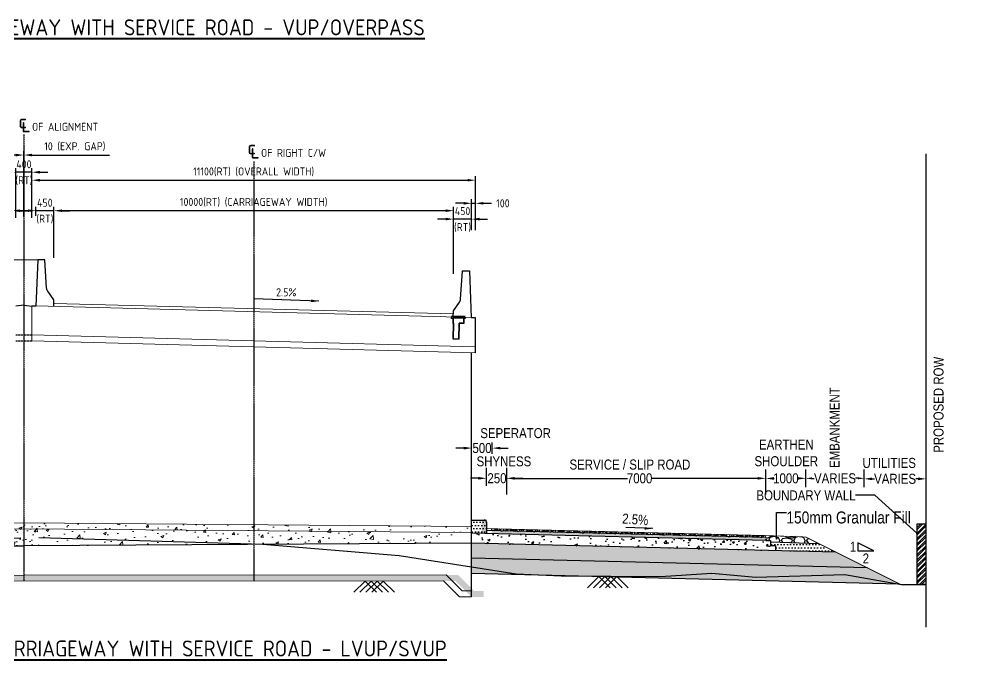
# Model space of a CAD drawing. Header units: millimetres. Extents: x 207528 to 778454, y -364692 to 101323.
# Drawn here: x 529967 to 554123, y -86495 to -70471 of the extents above; entities that cross this region are included whole.
import ezdxf

# ---------------------------------------------------------------- set-up
doc = ezdxf.new("R2010")
doc.units = ezdxf.units.MM
doc.linetypes.add('CENTER', pattern=[2, 1.25, -0.25, 0.25, -0.25])
doc.linetypes.add('HIDDEN', pattern=[0.375, 0.25, -0.125])
for name, color, linetype in [('CEN', 181, 'CENTER'), ('Dim', 253, 'Continuous'), ('Dimension', 253, 'Continuous'), ('hatch', 253, 'Continuous'), ('Proposed ROW', 241, 'MNEW'), ('Structure Main', 3, 'Continuous')]:
    doc.layers.add(name, color=color, linetype=linetype)
for name, color, linetype, lineweight in [('EX', 7, 'Continuous', 20), ('Structure', 7, 'Continuous', 30), ('Text large', 7, 'Continuous', 40), ('Text small', 1, 'Continuous', 20)]:
    doc.layers.add(name, color=color, linetype=linetype, lineweight=lineweight)
doc.styles.add('DIM', font='ARIALN.TTF', dxfattribs={"height": 250})
doc.styles.add('isocp 100', font='isocp.shx', dxfattribs={"height": 200})
doc.styles.add('isocp 200', font='isocp.shx', dxfattribs={"height": 400})
doc.styles.get("Standard").update_dxf_attribs({"font": 'arial.ttf'})
doc.linetypes.add('MNEW', pattern='A,26.152623,-1.048632,["PROW",Standard,S=1.75,R=0,X=0,Y=-0.975095],-7.693777,26.152623', length=61.047655)
doc.dimstyles.new('DIM', dxfattribs={"dimtxt": 250, "dimasz": 200, "dimexe": 0.18, "dimexo": 0.0625, "dimgap": 0.09, "dimtad": 0, "dimtih": 1, "dimtoh": 1, "dimdec": 0, "dimzin": 0, "dimdsep": 46, "dimtxsty": 'DIM', "dimcen": 0.09, "dimclrd": 256, "dimclrt": 7, "dimadec": 0, "dimazin": 0, "dimtfac": 1, "dimtdec": 0, "dimtofl": 0, "dimtmove": 0, "dimatfit": 3, "dimfxl": 1, "dimtolj": 1, "dimtzin": 0, "dimarcsym": 0})
doc.dimstyles.new('new', dxfattribs={"dimtxt": 150, "dimasz": 150, "dimexe": 100, "dimexo": 0.1, "dimgap": 0.09, "dimtad": 0, "dimtih": 1, "dimtoh": 1, "dimdec": 0, "dimzin": 0, "dimdsep": 46, "dimtxsty": 'DIM', "dimcen": 0.09, "dimclrd": 256, "dimclrt": 252, "dimadec": 0, "dimazin": 0, "dimtfac": 1, "dimtdec": 0, "dimtofl": 0, "dimtmove": 0, "dimatfit": 3, "dimfxl": 1, "dimtolj": 1, "dimtzin": 0, "dimlwd": -1, "dimarcsym": 0})
doc.dimstyles.new('NH30A_100', dxfattribs={"dimscale": 100, "dimtxt": 2, "dimasz": 2, "dimexe": 1, "dimexo": 1, "dimgap": 1, "dimtad": 1, "dimdec": 0, "dimdsep": 46, "dimtxsty": 'isocp 100', "dimcen": 0.5, "dimclrd": 47, "dimclre": 47, "dimclrt": 1, "dimadec": 0, "dimazin": 0, "dimtfac": 1, "dimtdec": 0, "dimtmove": 0, "dimatfit": 3, "dimfxl": 1, "dimtolj": 1, "dimtzin": 0, "dimarcsym": 0})
pattern_1 = [(50, (579209.4, -224242.66), (717.2602, -62.7521), [75, -825]), (355, (579209.4, -224242.66), (-138.7513, 752.192), [60, -660]), (100.4514, (579269.16, -224247.9), (578.5094, 689.4395), [63.7402, -701.142]), (46.1842, (579209.4, -224042.7), (1067.241, -165.519), [112.5, -1237.5]), (96.6356, (579298.3, -224056.5), (934.663, 974.118), [95.61, -1051.713]), (351.1842, (579209.4, -224042.7), (934.662, 974.1186), [90, -990]), (21, (579309.4, -224092.66), (596.907, -402.619), [75, -825]), (326, (579309.4, -224092.66), (243.3153, 725.15), [60, -660]), (71.4514, (579359.1, -224126.2), (840.2226, 322.5305), [63.7402, -701.142]), (37.5, (579209.4, -224242.66), (12.15986, 332.89385), [0, -652, 0, -670, 0, -662.5]), (7.5, (579209.4, -224242.66), (263.0695, 394.4117), [0, -382, 0, -637, 0, -252.5]), (327.5, (578986.4, -224242.66), (533.82244, -22.55487), [0, -250, 0, -780, 0, -1035]), (317.5, (578886.4, -224242.66), (583.1862, 100.105), [0, -325, 0, -518, 0, -735])]
pattern_2 = [(50, (571859.4, -224214.9), (717.2602, -62.7521), [75, -825]), (355, (571859.4, -224214.9), (-138.7513, 752.192), [60, -660]), (100.4514, (571919.2, -224220.14), (578.5094, 689.4395), [63.7402, -701.142]), (46.1842, (571859.4, -224014.9), (1067.241, -165.519), [112.5, -1237.5]), (96.6356, (571948.4, -224028.7), (934.663, 974.118), [95.61, -1051.713]), (351.1842, (571859.4, -224014.9), (934.662, 974.119), [90, -990]), (21, (571959.4, -224064.9), (596.907, -402.619), [75, -825]), (326, (571959.4, -224064.9), (243.3153, 725.15), [60, -660]), (71.4514, (572009.16, -224098.5), (840.2226, 322.5305), [63.7402, -701.142]), (37.5, (571859.42, -224214.91), (12.15986, 332.89385), [0, -652, 0, -670, 0, -662.5]), (7.5, (571859.4, -224214.9), (263.0695, 394.4117), [0, -382, 0, -637, 0, -252.5]), (327.5, (571636.42, -224214.91), (533.82244, -22.55487), [0, -250, 0, -780, 0, -1035]), (317.5, (571536.4, -224214.9), (583.1862, 100.105), [0, -325, 0, -518, 0, -735])]

# ---------------------------------------------------------------- blocks, each defined once
blk = doc.blocks.new('*D632')
at = {"layer": 'Defpoints', "color": 0, "transparency": 16777216}
for p in [(541290, -81200), (541290, -81548), (541801, -81548)]:
    blk.add_point(p, dxfattribs=at)
at = {"layer": 'Dim', "lineweight": -2, "transparency": 16777216}
for p, q in [((541090, -81200), (540890, -81200)), ((542001, -81200), (542201, -81200))]:
    blk.add_line(p, q, dxfattribs=at)
at = {"layer": 'Dim', "color": 0, "lineweight": -2, "transparency": 16777216}
for p, q in [((541290, -81201), (541290, -81200)), ((541801, -81201), (541801, -81200))]:
    blk.add_line(p, q, dxfattribs=at)
at = {"layer": 'Dim', "transparency": 16777216}
for points in [[(541090, -81167), (541090, -81234), (541290, -81200)], [(542001, -81167), (542001, -81234), (541801, -81200)]]:
    blk.add_solid(points, dxfattribs=at)
at = {"layer": 'Dim', "color": 7, "transparency": 16777216, "insert": (541545, -81200), "char_height": 250, "attachment_point": 5, "style": 'DIM'}
blk.add_mtext('\\A1;500', dxfattribs=at)
blk = doc.blocks.new('*D633')
at = {"layer": 'Defpoints', "color": 0, "transparency": 16777216}
for p in [(548645, -81957), (542162, -82359), (548645, -82359)]:
    blk.add_point(p, dxfattribs=at)
at = {"layer": 'Dim', "color": 0, "lineweight": -2, "transparency": 16777216}
for p, q in [((542162, -82359), (542162, -81957)), ((548645, -82359), (548645, -81957))]:
    blk.add_line(p, q, dxfattribs=at)
at = {"layer": 'Dim', "lineweight": -2, "transparency": 16777216}
for p, q in [((542362, -81957), (545183, -81957)), ((548445, -81957), (545793, -81957))]:
    blk.add_line(p, q, dxfattribs=at)
at = {"layer": 'Dim', "transparency": 16777216}
for points in [[(542362, -81924), (542362, -81990), (542162, -81957)], [(548445, -81924), (548445, -81990), (548645, -81957)]]:
    blk.add_solid(points, dxfattribs=at)
at = {"layer": 'Dim', "color": 7, "transparency": 16777216, "insert": (545488, -81957), "char_height": 250, "attachment_point": 5, "style": 'DIM'}
blk.add_mtext('\\A1;7000', dxfattribs=at)
blk = doc.blocks.new('*D634')
at = {"layer": 'Defpoints', "color": 0, "transparency": 16777216}
for p in [(551105, -81956), (552656, -81912), (552656, -81970)]:
    blk.add_point(p, dxfattribs=at)
at = {"layer": 'Dimension', "color": 0, "lineweight": -2, "transparency": 16777216}
for p, q in [((551105, -81969), (551105, -81970)), ((552656, -81969), (552656, -81970))]:
    blk.add_line(p, q, dxfattribs=at)
at = {"layer": 'Dimension', "lineweight": -2, "transparency": 16777216}
for p, q in [((551305, -81970), (551363, -81970)), ((552456, -81970), (552398, -81970))]:
    blk.add_line(p, q, dxfattribs=at)
at = {"layer": 'Dimension', "transparency": 16777216}
for points in [[(551305, -81936), (551305, -82003), (551105, -81970)], [(552456, -81936), (552456, -82003), (552656, -81970)]]:
    blk.add_solid(points, dxfattribs=at)
at = {"layer": 'Dimension', "color": 7, "transparency": 16777216, "insert": (551881, -81970), "char_height": 250, "attachment_point": 5, "style": 'DIM'}
blk.add_mtext('\\A1;VARIES', dxfattribs=at)
blk = doc.blocks.new('*D635')
at = {"layer": 'Defpoints', "color": 0, "transparency": 16777216}
for p in [(541654, -81955), (541654, -82273), (542164, -82273)]:
    blk.add_point(p, dxfattribs=at)
at = {"layer": 'Dim', "lineweight": -2, "transparency": 16777216}
for p, q in [((541454, -81955), (541254, -81955)), ((542364, -81955), (542564, -81955))]:
    blk.add_line(p, q, dxfattribs=at)
at = {"layer": 'Dim', "color": 0, "lineweight": -2, "transparency": 16777216}
for p, q in [((541654, -81957), (541654, -81955)), ((542164, -81957), (542164, -81955))]:
    blk.add_line(p, q, dxfattribs=at)
at = {"layer": 'Dim', "transparency": 16777216}
for points in [[(541454, -81922), (541454, -81989), (541654, -81955)], [(542364, -81922), (542364, -81989), (542164, -81955)]]:
    blk.add_solid(points, dxfattribs=at)
at = {"layer": 'Dim', "color": 7, "transparency": 16777216, "insert": (541919, -81955), "char_height": 250, "attachment_point": 5, "style": 'DIM'}
blk.add_mtext('\\A1;250', dxfattribs=at)
blk = doc.blocks.new('*D636')
at = {"layer": 'Defpoints', "color": 0, "transparency": 16777216}
for p in [(548648, -81960), (549648, -81956), (549648, -81956)]:
    blk.add_point(p, dxfattribs=at)
at = {"layer": 'Dim', "color": 0, "lineweight": -2, "transparency": 16777216}
for p, q in [((548648, -81960), (548648, -81960)), ((549648, -81956), (549648, -81956))]:
    blk.add_line(p, q, dxfattribs=at)
at = {"layer": 'Dim', "lineweight": -2, "transparency": 16777216}
for p, q in [((548848, -81959), (548852, -81959)), ((549448, -81957), (549444, -81957))]:
    blk.add_line(p, q, dxfattribs=at)
at = {"layer": 'Dim', "transparency": 16777216}
for points in [[(548848, -81926), (548848, -81993), (548648, -81960)], [(549448, -81924), (549448, -81990), (549648, -81956)]]:
    blk.add_solid(points, dxfattribs=at)
at = {"layer": 'Dim', "color": 7, "transparency": 16777216, "insert": (549148, -81958), "char_height": 250, "attachment_point": 5, "style": 'DIM'}
blk.add_mtext('\\A1;1000', dxfattribs=at)
blk = doc.blocks.new('*D637')
at = {"layer": 'Defpoints', "color": 0, "transparency": 16777216}
for p in [(549648, -81957), (551105, -81956), (551105, -81956)]:
    blk.add_point(p, dxfattribs=at)
at = {"layer": 'Dimension', "color": 0, "lineweight": -2, "transparency": 16777216}
for p, q in [((549648, -81957), (549648, -81956)), ((551105, -81956), (551105, -81956))]:
    blk.add_line(p, q, dxfattribs=at)
at = {"layer": 'Dimension', "lineweight": -2, "transparency": 16777216}
for p, q in [((549798, -81957), (549859, -81957)), ((550955, -81956), (550894, -81956))]:
    blk.add_line(p, q, dxfattribs=at)
at = {"layer": 'Dimension', "transparency": 16777216}
for points in [[(549798, -81932), (549798, -81982), (549648, -81957)], [(550955, -81931), (550955, -81981), (551105, -81956)]]:
    blk.add_solid(points, dxfattribs=at)
at = {"layer": 'Dimension', "color": 7, "transparency": 16777216, "insert": (550377, -81957), "char_height": 250, "attachment_point": 5, "style": 'DIM'}
blk.add_mtext('\\A1;VARIES', dxfattribs=at)
blk = doc.blocks.new('HFHGHFGH')
at = {"color": 1}
for p, q in [((151681, 917410), (152030, 917410)), ((151681, 917396), (151681, 917359)), ((151681, 917396), (151715, 917396)), ((151681, 917359), (151715, 917359)), ((151715, 917410), (151715, 917396)), ((151715, 917359), (151715, 917234)), ((151715, 917234), (151829, 917234)), ((151723, 917410), (151723, 917242)), ((151723, 917367), (151987, 917367)), ((151723, 917242), (151810, 917242)), ((151754, 917410), (151754, 917376)), ((151754, 917376), (151770, 917376)), ((151770, 917410), (151770, 917376)), ((151801, 917410), (151801, 917376)), ((151801, 917376), (151817, 917376)), ((151810, 917242), (151837, 917242)), ((151817, 917410), (151817, 917376)), ((151829, 916840), (151829, 917234)), ((151837, 916840), (151837, 917242)), ((151847, 917410), (151847, 917376)), ((151847, 917376), (151863, 917376)), ((151863, 917410), (151863, 917376)), ((151894, 917410), (151894, 917376)), ((151894, 917376), (151910, 917376)), ((151910, 917410), (151910, 917376)), ((151941, 917410), (151941, 917376)), ((151941, 917376), (151957, 917376)), ((151957, 917410), (151957, 917376)), ((151970, 916840), (151970, 917242)), ((151970, 917242), (151987, 917242)), ((151978, 917234), (151995, 917234)), ((151978, 916840), (151978, 917234)), ((151987, 917410), (151987, 917242)), ((151995, 917359), (151995, 917234)), ((151995, 917359), (152030, 917359)), ((152030, 917410), (152030, 917359)), ((151829, 916840), (151978, 916840))]:
    blk.add_line(p, q, dxfattribs=at)
blk = doc.blocks.new('*D758')
at = {"layer": 'Defpoints', "color": 0, "transparency": 16777216}
for p in [(529782, -75260), (529782, -75487), (529333, -76518)]:
    blk.add_point(p, dxfattribs=at)
at = {"layer": 'Text small', "color": 47, "lineweight": -2, "transparency": 16777216}
for p, q in [((529133, -75260), (528933, -75260)), ((529333, -76418), (529333, -75160)), ((529333, -75260), (529782, -75260)), ((529782, -75387), (529782, -75160)), ((529982, -75260), (530182, -75260))]:
    blk.add_line(p, q, dxfattribs=at)
at = {"layer": 'Text small', "color": 47, "transparency": 16777216}
for points in [[(529133, -75227), (529133, -75293), (529333, -75260)], [(529982, -75227), (529982, -75293), (529782, -75260)]]:
    blk.add_solid(points, dxfattribs=at)
at = {"layer": 'Text small', "color": 1, "transparency": 16777216, "char_height": 200, "attachment_point": 5, "style": 'isocp 100'}
for s, insert in [('\\A1;450', (529557, -75060)), ('\\A1;(RT)', (529557, -75470))]:
    blk.add_mtext(s, dxfattribs=dict(at, insert=insert))
blk = doc.blocks.new('*D751')
at = {"layer": 'Defpoints', "color": 0, "transparency": 16777216}
for p in [(529882, -74297), (529882, -75538), (530282, -75538)]:
    blk.add_point(p, dxfattribs=at)
at = {"layer": 'Text small', "color": 47, "lineweight": -2, "transparency": 16777216}
for p, q in [((529682, -74297), (529482, -74297)), ((529882, -75438), (529882, -74197)), ((530282, -74297), (529882, -74297)), ((530282, -75438), (530282, -74197)), ((530482, -74297), (530682, -74297))]:
    blk.add_line(p, q, dxfattribs=at)
at = {"layer": 'Text small', "color": 47, "transparency": 16777216}
for points in [[(529682, -74264), (529682, -74330), (529882, -74297)], [(530482, -74264), (530482, -74330), (530282, -74297)]]:
    blk.add_solid(points, dxfattribs=at)
at = {"layer": 'Text small', "color": 1, "transparency": 16777216, "char_height": 200, "attachment_point": 5, "style": 'isocp 100'}
for s, insert in [('\\A1;400', (530082, -74097)), ('\\A1;(RT)', (530082, -74507))]:
    blk.add_mtext(s, dxfattribs=dict(at, insert=insert))
blk = doc.blocks.new('*D752')
at = {"layer": 'Defpoints', "color": 0, "transparency": 16777216}
for p in [(530087, -73867), (530077, -75503), (530087, -75503)]:
    blk.add_point(p, dxfattribs=at)
at = {"layer": 'Text small', "color": 47, "lineweight": -2, "transparency": 16777216}
for p, q in [((529877, -73867), (529677, -73867)), ((530077, -75403), (530077, -73767)), ((530077, -73867), (530087, -73867)), ((530087, -75403), (530087, -73767)), ((530287, -73867), (532227, -73867))]:
    blk.add_line(p, q, dxfattribs=at)
at = {"layer": 'Text small', "color": 47, "transparency": 16777216}
for points in [[(529877, -73834), (529877, -73901), (530077, -73867)], [(530287, -73834), (530287, -73901), (530087, -73867)]]:
    blk.add_solid(points, dxfattribs=at)
at = {"layer": 'Text small', "color": 1, "transparency": 16777216, "insert": (531357, -73657), "char_height": 200, "width": 159266.94, "attachment_point": 5, "style": 'isocp 100'}
blk.add_mtext('\\A1;10 (EXP. GAP)', dxfattribs=at)
blk = doc.blocks.new('*D753')
at = {"layer": 'Defpoints', "color": 0, "transparency": 16777216}
for p in [(541382, -74497), (530282, -75503), (541382, -75847)]:
    blk.add_point(p, dxfattribs=at)
at = {"layer": 'Text small', "color": 47, "lineweight": -2, "transparency": 16777216}
for p, q in [((530282, -75403), (530282, -74397)), ((541382, -75747), (541382, -74397)), ((530482, -74497), (541182, -74497))]:
    blk.add_line(p, q, dxfattribs=at)
at = {"layer": 'Text small', "color": 47, "transparency": 16777216}
for points in [[(530482, -74464), (530482, -74530), (530282, -74497)], [(541182, -74464), (541182, -74530), (541382, -74497)]]:
    blk.add_solid(points, dxfattribs=at)
at = {"layer": 'Text small', "color": 1, "transparency": 16777216, "insert": (535832, -74287), "char_height": 200, "attachment_point": 5, "style": 'isocp 100'}
blk.add_mtext('\\A1;11100(RT) (OVERALL WIDTH)', dxfattribs=at)
blk = doc.blocks.new('*D754')
at = {"layer": 'Defpoints', "color": 0, "transparency": 16777216}
for p in [(530832, -75260), (530832, -76543), (540833, -76937)]:
    blk.add_point(p, dxfattribs=at)
at = {"layer": 'Text small', "color": 47, "lineweight": -2, "transparency": 16777216}
for p, q in [((530832, -76443), (530832, -75160)), ((540633, -75260), (531032, -75260)), ((540833, -76837), (540833, -75160))]:
    blk.add_line(p, q, dxfattribs=at)
at = {"layer": 'Text small', "color": 47, "transparency": 16777216}
for points in [[(531032, -75227), (531032, -75293), (530832, -75260)], [(540633, -75227), (540633, -75293), (540833, -75260)]]:
    blk.add_solid(points, dxfattribs=at)
at = {"layer": 'Text small', "color": 1, "transparency": 16777216, "insert": (535832, -75050), "char_height": 200, "attachment_point": 5, "style": 'isocp 100'}
blk.add_mtext('\\A1;10000(RT) (CARRIAGEWAY WIDTH)', dxfattribs=at)
blk = doc.blocks.new('*D747')
at = {"layer": 'Defpoints', "color": 0, "transparency": 16777216}
for p in [(530382, -75260), (530382, -75487), (530832, -76518)]:
    blk.add_point(p, dxfattribs=at)
at = {"layer": 'Text small', "color": 47, "lineweight": -2, "transparency": 16777216}
for p, q in [((530182, -75260), (529982, -75260)), ((530382, -75387), (530382, -75160)), ((530832, -75260), (530382, -75260)), ((530832, -76418), (530832, -75160)), ((531032, -75260), (531232, -75260))]:
    blk.add_line(p, q, dxfattribs=at)
at = {"layer": 'Text small', "color": 47, "transparency": 16777216}
for points in [[(530182, -75227), (530182, -75293), (530382, -75260)], [(531032, -75227), (531032, -75293), (530832, -75260)]]:
    blk.add_solid(points, dxfattribs=at)
at = {"layer": 'Text small', "color": 1, "transparency": 16777216, "char_height": 200, "attachment_point": 5, "style": 'isocp 100'}
for s, insert in [('\\A1;450', (530607, -75060)), ('\\A1;(RT)', (530607, -75470))]:
    blk.add_mtext(s, dxfattribs=dict(at, insert=insert))
blk = doc.blocks.new('*D748')
at = {"layer": 'Defpoints', "color": 0, "transparency": 16777216}
for p in [(540833, -75470), (541283, -75847), (540833, -75998)]:
    blk.add_point(p, dxfattribs=at)
at = {"layer": 'Text small', "color": 47, "lineweight": -2, "transparency": 16777216}
for p, q in [((540633, -75470), (540433, -75470)), ((540833, -75898), (540833, -75370)), ((541283, -75470), (540833, -75470)), ((541283, -75747), (541283, -75370)), ((541483, -75470), (541683, -75470))]:
    blk.add_line(p, q, dxfattribs=at)
at = {"layer": 'Text small', "color": 47, "transparency": 16777216}
for points in [[(540633, -75437), (540633, -75503), (540833, -75470)], [(541483, -75437), (541483, -75503), (541283, -75470)]]:
    blk.add_solid(points, dxfattribs=at)
at = {"layer": 'Text small', "color": 1, "transparency": 16777216, "char_height": 200, "attachment_point": 5, "style": 'isocp 100'}
for s, insert in [('\\A1;450', (541058, -75270)), ('\\A1;(RT)', (541058, -75680))]:
    blk.add_mtext(s, dxfattribs=dict(at, insert=insert))
blk = doc.blocks.new('*D749')
at = {"layer": 'Defpoints', "color": 0, "transparency": 16777216}
for p in [(541382, -75075), (541283, -75815), (541382, -75815)]:
    blk.add_point(p, dxfattribs=at)
at = {"layer": 'Text small', "color": 47, "lineweight": -2, "transparency": 16777216}
for p, q in [((541083, -75075), (540883, -75075)), ((541283, -75715), (541283, -74975)), ((541283, -75075), (541382, -75075)), ((541382, -75715), (541382, -74975)), ((541582, -75075), (541782, -75075))]:
    blk.add_line(p, q, dxfattribs=at)
at = {"layer": 'Text small', "color": 47, "transparency": 16777216}
for points in [[(541083, -75042), (541083, -75108), (541283, -75075)], [(541582, -75042), (541582, -75108), (541382, -75075)]]:
    blk.add_solid(points, dxfattribs=at)
at = {"layer": 'Text small', "color": 1, "transparency": 16777216, "insert": (541782, -75075), "char_height": 200, "attachment_point": 5, "style": 'isocp 100'}
blk.add_mtext('\\A1;     100', dxfattribs=at)

msp = doc.modelspace()

# ---------------------------------------------------------------- hatches: boundary and pattern name
h = msp.add_hatch(color=256)
h.dxf.hatch_style = 1
h.paths.add_polyline_path([(541655.9, -83045.9, 0.4142136), (541605.9, -82995.9), (541532.7, -82995.9), (541532.7, -83331.6), (541655.9, -83334.7)])
h = msp.add_hatch()
h.set_pattern_fill('GOST_GLASS', color=41, scale=5)
h.set_pattern_definition([(45, (416672.66, -96913.52), (42.426407, -4e-15), [25, -35]), (45, (416683.266, -96913.52), (42.426407, -4e-15), [10, -50]), (45, (416672.66, -96902.912), (42.426407, -4e-15), [10, -50])])
h.paths.add_polyline_path([(541791.7, -83268.1), (541791.7, -83338.1), (547370.7, -83477.6), (547617.2, -83458), (548015.3, -83423.7)])
h.paths.add_polyline_path([(548644.9, -83439.4), (548644.9, -83509.5), (547370.7, -83477.6), (547617.2, -83458), (548015.3, -83423.7)])
at = {"layer": 'Dim'}
h = msp.add_hatch(dxfattribs=at)
h.set_pattern_fill('AR-CONC', color=256, scale=3)
h.set_pattern_definition([(50, (416672.66, -96913.5), (546.554, -47.8173), [57.15, -628.65]), (355, (416672.66, -96913.5), (-105.7303, 573.1705), [45.72, -502.9218]), (100.45144, (416718.2, -96917.5), (440.8237, 525.3533), [48.57, -534.2707]), (46.1842, (416672.66, -96761.1), (813.237, -126.127), [85.725, -942.975]), (96.63556, (416740.4, -96771.6), (712.2124, 742.2784), [72.855, -801.407]), (351.18415, (416672.7, -96761.1), (712.2124, 742.2784), [68.58, -754.379]), (21, (416748.86, -96799.2), (454.8432, -306.7956), [57.15, -628.65]), (326, (416748.86, -96799.2), (185.406, 552.564), [45.72, -502.92]), (71.45144, (416786.76, -96824.8), (640.2493, 245.7683), [48.57, -534.2698]), (37.5, (416672.66, -96913.52), (9.2658, 253.66512), [0, -496.824, 0, -510.54, 0, -504.825]), (7.5, (416672.66, -96913.52), (200.459, 300.5417), [0, -291.084, 0, -485.394, 0, -192.405]), (327.5, (416502.73, -96913.52), (406.7718, -17.18623), [0, -190.5, 0, -594.36, 0, -788.67]), (317.5, (416426.53, -96913.52), (444.3875, 76.2795), [0, -247.65, 0, -394.716, 0, -560.07])])
h.paths.add_polyline_path([(548791.7, -83513.1), (547370.7, -83477.6), (546472.9, -83549.1), (545289.8, -83605.1), (543751.3, -83612.9), (542448.5, -83552), (541282.4, -83533.8), (541282.4, -83585.2), (548791.7, -83763.2)])
h.paths.add_polyline_path([(547370.7, -83477.6), (541791.7, -83338.1), (541282.4, -83325.4), (541282.4, -83533.8), (542448.5, -83552), (543751.3, -83612.9), (545289.8, -83605.1), (546472.9, -83549.1)])
h = msp.add_hatch(dxfattribs=at)
h.set_pattern_fill('ANSI32', scale=10)
h.set_pattern_definition([(45, (191109.26, -139949.8), (-67.35192, 67.35192), []), (45, (191154.16, -139949.8), (-67.35192, 67.35192), [])])
h.paths.add_polyline_path([(552655.9, -84604.4), (552655.9, -83104.4), (552425.9, -83104.4), (552425.9, -84604.4)])
at = {"layer": 'EX'}
h = msp.add_hatch(dxfattribs=at)
h.set_pattern_fill('AR-CONC', color=3, scale=100, style=0)
h.set_pattern_definition(pattern_1)
h.paths.add_polyline_path([(524632.4, -83122.9), (524632.2, -83272.9), (530382.4, -83220.2), (530382.4, -83070.2)])
h.paths.add_polyline_path([(518882.4, -83176), (518882.4, -83326), (524632.2, -83272.9), (524632.4, -83122.9)])
h = msp.add_hatch(dxfattribs=at)
h.set_pattern_fill('AR-CONC', color=3, scale=100, style=0)
h.set_pattern_definition(pattern_2)
h.paths.add_polyline_path([(535532.6, -83117.7), (535532.6, -83267.7), (529782.4, -83219.2), (529782.4, -83069.2)])
h.paths.add_polyline_path([(541282.4, -83165.8), (541282.4, -83315.8), (535532.6, -83267.7), (535532.6, -83117.7)])
h = msp.add_hatch(dxfattribs=at)
h.set_pattern_fill('AR-CONC', color=3, scale=100, style=0)
h.set_pattern_definition(pattern_1)
h.paths.add_polyline_path([(524632.4, -83272.9), (518882.4, -83326), (518882.4, -83590.8), (524632.4, -83620.1)])
h.paths.add_polyline_path([(530382.4, -83220.2), (524632.4, -83272.9), (524632.4, -83620.1), (530382.4, -83649.4)])
h = msp.add_hatch(dxfattribs=at)
h.set_pattern_fill('AR-CONC', color=3, scale=100, style=0)
h.set_pattern_definition(pattern_2)
h.paths.add_polyline_path([(535532.6, -83267.7), (541282.4, -83315.8), (541282.4, -83579.4), (535532.4, -83614.1)])
h.paths.add_polyline_path([(529782.4, -83219.6), (535532.6, -83267.7), (535532.4, -83614.1), (529782.4, -83648.8)])
h = msp.add_hatch(dxfattribs=at)
h.set_pattern_fill('AR-CONC', color=3, scale=50, style=0)
h.set_pattern_definition([(50, (575409.22, -223553.53), (358.6301, -31.37607), [37.5, -412.5]), (355, (575409.22, -223553.53), (-69.3757, 376.0961), [30, -330]), (100.45144, (575439.1, -223556.15), (289.2544, 344.72), [31.8701, -350.5711]), (46.1842, (575409.2, -223453.53), (533.6207, -82.7596), [56.25, -618.75]), (96.63564, (575453.7, -223460.43), (467.331, 487.0593), [47.8052, -525.8569]), (351.18416, (575409.2, -223453.53), (467.331, 487.0593), [45, -495]), (21, (575459.22, -223478.53), (298.4535, -201.30945), [37.5, -412.5]), (326, (575459.22, -223478.53), (121.6577, 362.575), [30, -330]), (71.45144, (575484.1, -223495.3), (420.1112, 161.2656), [31.8701, -350.5711]), (37.5, (575409.22, -223553.53), (6.07993, 166.44693), [0, -326, 0, -335, 0, -331.25]), (7.5, (575409.22, -223553.53), (131.53477, 197.20586), [0, -191, 0, -318.5, 0, -126.25]), (327.5, (575297.72, -223553.53), (266.91122, -11.27744), [0, -125, 0, -390, 0, -517.5]), (317.5, (575247.72, -223553.53), (291.5931, 50.0525), [0, -162.5, 0, -259, 0, -367.5])])
h.paths.add_polyline_path([(540945.5, -84375), (535832.6, -84378), (535832.6, -84528), (540883.4, -84525), (541282.4, -84924.1), (541582.4, -84924.1), (541582.4, -84774.1), (541344.6, -84774.1)])
h.paths.add_polyline_path([(535832.6, -84378), (530082.4, -84387.6), (530082.4, -84537.6), (535832.6, -84528)])
h.paths.add_polyline_path([(530082.4, -84387.6), (524332.2, -84384.7), (524332.2, -84534.7), (530082.4, -84537.6)])
edge = h.paths.add_edge_path()
edge.add_line((524332.2, -84384.7), (519206.6, -84387.7))
edge.add_arc((520159.4, -84080.9), 1001, 197.84931, 207.15249)
edge.add_line((519268.7, -84537.7), (524332.2, -84534.7))
edge.add_line((524332.2, -84534.7), (524332.2, -84384.7))
edge = h.paths.add_edge_path()
edge.add_line((519206.6, -84387.7), (519206.3, -84388))
edge.add_line((519206.3, -84388), (518820.3, -84774))
edge.add_line((518820.3, -84774), (518582.4, -84774))
edge.add_line((518582.4, -84774), (518582.4, -84924))
edge.add_line((518582.4, -84924), (518882.4, -84924))
edge.add_line((518882.4, -84924), (519268.7, -84537.7))
edge.add_arc((520159.4, -84080.9), 1001, 197.84931, 207.15249, ccw=False)
at = {"layer": 'hatch'}
h = msp.add_hatch(dxfattribs=at)
h.set_pattern_fill('DOTS', color=25, scale=50)
h.set_pattern_definition([(0, (-799662.09, 11322.95), (39.6875, 79.375), [0, -79.375])])
h.paths.add_polyline_path([(541668.4, -83335), (541283, -83325.3), (541283, -82999.3), (541668.4, -82999.3)])
h = msp.add_hatch(dxfattribs=at)
h.set_pattern_fill('NET3', color=256, scale=30, angle=45)
h.set_pattern_definition([(45, (416672.66, -96913.52), (-67.35192, 67.35192), []), (105, (416672.66, -96913.52), (-92.004435, -24.652514), []), (165, (416672.66, -96913.52), (-24.652514, -92.004435), [])])
h.paths.add_polyline_path([(541791.7, -83218.1), (541791.7, -83268.1), (548015.3, -83423.7), (548465.4, -83384.9)])
h.paths.add_polyline_path([(548644.9, -83389.4), (548644.9, -83439.4), (548015.3, -83423.7), (548465.4, -83384.9)])
h = msp.add_hatch(dxfattribs=at)
h.set_pattern_fill('GRAVEL', color=11, scale=25)
h.set_pattern_definition([(228.012788, (417129.86, -96278.52), (-5080, -5715), [85.4304, -8457.621]), (184.96974, (417072.71, -96342.02), (7619.999997, 635.000036), [146.6012, -14513.5122]), (132.510447, (416926.66, -96354.72), (6350.000003, -6984.999998), [103.3704, -10233.6807]), (267.27369, (416679.01, -96513.47), (635.000001, 12700), [133.501, -13216.6094]), (292.833654, (416672.66, -96646.82), (-3175, 7620), [130.9084, -12959.952]), (357.27369, (416723.46, -96767.47), (-12700, 635.000001), [133.501, -13216.6094]), (37.69424, (416856.81, -96773.819), (-8254.9999996, -6350.0000005), [176.5484, -17478.2788]), (72.255328, (416996.51, -96665.869), (4445.000001, 13969.9999996), [166.68, -16501.3142]), (121.429566, (417047.31, -96507.12), (-5080.000001, 8254.9999996), [133.9532, -13261.3864]), (175.23636, (416977.46, -96392.82), (6985, -635.000001), [152.9283, -7493.4842]), (222.397438, (416825.06, -96380.119), (-7619.9999998, -6985.0000003), [197.7695, -19579.193]), (138.814075, (417307.66, -96519.82), (-4445, 3810), [67.501, -6682.6415]), (171.469234, (417256.86, -96475.37), (8255, -1269.9999986), [128.4205, -12713.6597]), (225, (417129.86, -96456.3), (-9e-14, -635), [89.8023, -808.2233]), (203.19859, (417085.41, -96380.12), (3175, 1270), [48.3603, -4787.6556]), (291.80141, (417040.96, -96399.17), (-635, 1905), [68.3914, -3351.1882]), (30.96376, (417066.36, -96462.67), (1905, 1270), [111.08, -3591.5745]), (161.56505, (417161.6, -96405.52), (1270, -635), [80.3218, -1927.7245]), (16.38954, (416672.66, -96399.17), (6350, 1905), [112.522, -11139.7067]), (70.346176, (416780.61, -96367.42), (-2540, -6985), [94.3997, -9345.554]), (293.19859, (417161.61, -96278.52), (-1270, 3175), [96.72, -4739.296]), (343.61046, (417199.71, -96367.42), (-6350, 1905), [112.522, -11139.7067]), (339.443955, (416672.66, -96792.87), (-3175, 1270), [108.5088, -5316.9336]), (294.77514, (416774.26, -96830.97), (-3175.000004, 6984.999998), [90.918, -9000.8983]), (66.80141, (417167.96, -96913.52), (1270, 3175), [96.72, -4739.296]), (17.354025, (417206.06, -96824.62), (-8255, -2540.000001), [106.4457, -10538.094]), (69.443955, (416856.81, -96913.52), (-1270, -3175), [54.2544, -5371.188]), (101.30993, (417129.86, -96913.52), (-635, 2540), [32.3787, -3205.4987]), (165.96376, (417123.51, -96881.77), (1905, -635), [130.9084, -2487.2636]), (186.009006, (416996.51, -96850.02), (6350, 635), [121.3167, -12010.3412]), (303.69007, (417066.36, -96519.82), (-635, 1270), [91.581, -2197.944]), (353.157227, (417117.16, -96596.019), (10795, -1269.9999994), [159.8892, -15829.0023]), (60.945396, (417275.91, -96615.07), (-2540, -4445), [65.377, -6472.348]), (90, (417307.66, -96557.9), (-635, 635), [38.1, -596.9]), (120.256437, (416983.81, -96830.97), (2540, -4445), [88.2167, -8733.4852]), (48.012787, (416939.36, -96754.77), (5080, 5715), [170.8607, -8372.1905]), (0, (417053.66, -96627.8), (635, 635), [165.1, -469.9]), (325.304846, (417218.76, -96627.77), (6350.000002, -4444.999997), [100.4024, -9939.8292]), (254.054604, (417301.31, -96684.92), (-635, -2540), [92.4573, -4530.4125]), (207.645975, (417275.91, -96773.819), (-12065.0000004, -6349.999999), [150.5363, -14903.116]), (175.426079, (417142.56, -96843.669), (-8255, 635), [159.2574, -15766.4616])])
h.paths.add_polyline_path([(550402.2, -83803.5), (551192.6, -84198.6), (541282.4, -83950.8), (541282.4, -83575.5)])
h = msp.add_hatch(dxfattribs=at)
h.set_pattern_fill('GRAVEL', color=11, scale=25)
h.set_pattern_definition([(228.012788, (201327.55, -150835.195), (-5080.0000004, -5714.9999996), [85.4304, -8457.6209]), (184.969741, (201270.398, -150898.695), (7619.999997, 635.0000362), [146.6012, -14513.5122]), (132.510447, (201124.35, -150911.395), (6350.0000027, -6984.9999976), [103.3704, -10233.6807]), (267.273689, (200876.698, -151070.145), (635.0000013, 12700), [133.5011, -13216.6094]), (292.833654, (200870.348, -151203.495), (-3175.0000003, 7620), [130.9084, -12959.9519]), (357.273689, (200921.148, -151324.145), (-12700, 635.0000013), [133.5011, -13216.6094]), (37.6942405, (201054.498, -151330.495), (-8254.9999996, -6350.0000005), [176.5484, -17478.2788]), (72.255328, (201194.198, -151222.545), (4445.0000012, 13969.9999996), [166.6799, -16501.3142]), (121.429566, (201244.998, -151063.795), (-5080.0000007, 8254.9999996), [133.9532, -13261.3864]), (175.236358, (201175.15, -150949.495), (6985, -635.000001), [152.9283, -7493.4842]), (222.397438, (201022.748, -150936.795), (-7619.9999998, -6985.0000003), [197.7695, -19579.1931]), (138.814075, (201505.35, -151076.495), (-4445, 3810), [67.5011, -6682.6415]), (171.469234, (201454.548, -151032.045), (8255.0000002, -1269.9999986), [128.4205, -12713.6597]), (225, (201327.55, -151013), (-9e-14, -635), [89.8023, -808.2233]), (203.19859, (201283.1, -150936.795), (3175, 1270), [48.3603, -4787.6556]), (291.80141, (201238.65, -150955.85), (-635, 1905), [68.3914, -3351.1882]), (30.963757, (201264.05, -151019.35), (1905, 1270), [111.0799, -3591.5745]), (161.56505, (201359.3, -150962.2), (1270, -635), [80.3218, -1927.7245]), (16.38954, (200870.35, -150955.845), (6350, 1905), [112.522, -11139.7067]), (70.346176, (200978.3, -150924.095), (-2540, -6985), [94.3997, -9345.5539]), (293.19859, (201359.3, -150835.195), (-1270, 3175), [96.72, -4739.2959]), (343.61046, (201397.4, -150924.095), (-6350, 1904.9999996), [112.522, -11139.7067]), (339.443955, (200870.35, -151349.545), (-3175, 1270), [108.5088, -5316.9336]), (294.77514, (200971.95, -151387.645), (-3175.000004, 6984.9999983), [90.918, -9000.8983]), (66.80141, (201365.65, -151470.195), (1270, 3175), [96.72, -4739.2959]), (17.354025, (201403.75, -151381.295), (-8255, -2540.0000005), [106.4457, -10538.094]), (69.443955, (201054.5, -151470.195), (-1270, -3175), [54.2544, -5371.188]), (101.309932, (201327.55, -151470.2), (-635, 2540), [32.3787, -3205.4987]), (165.963757, (201321.2, -151438.45), (1905, -635), [130.9084, -2487.2636]), (186.009006, (201194.198, -151406.695), (6350, 635.0000003), [121.3167, -12010.3412]), (303.69007, (201264.05, -151076.5), (-635, 1270), [91.581, -2197.9441]), (353.1572266, (201314.848, -151152.695), (10795, -1269.9999994), [159.8892, -15829.0023]), (60.945396, (201473.6, -151171.745), (-2540, -4445), [65.3771, -6472.3481]), (90, (201505.35, -151114.6), (-635, 635), [38.1, -596.9]), (120.256437, (201181.5, -151387.645), (2539.9999997, -4445), [88.2167, -8733.4852]), (48.012787, (201137.05, -151311.445), (5080.0000004, 5714.9999996), [170.8607, -8372.1905]), (0, (201251.35, -151184.45), (635, 635), [165.1, -469.9]), (325.304846, (201416.45, -151184.445), (6350.0000024, -4444.9999966), [100.4024, -9939.8292]), (254.054604, (201499, -151241.595), (-635, -2540), [92.4573, -4530.4125]), (207.645975, (201473.598, -151330.495), (-12065.0000004, -6349.9999992), [150.5363, -14903.1161]), (175.426079, (201340.248, -151400.345), (-8255, 635), [159.2574, -15766.4616])])
h.paths.add_polyline_path([(549966.7, -83585.8), (549643.9, -83424.4), (548644.9, -83389.4), (548644.4, -83389.4), (548644.4, -83509.6), (548765, -83509.6), (548765, -83543.7)])
h = msp.add_hatch(dxfattribs=at)
h.set_pattern_fill('DOTS', scale=50)
h.set_pattern_definition([(0, (462071.7, -160370.44), (39.6875, 79.375), [0, -79.375])])
h.paths.add_polyline_path([(550402.2, -83803.5), (549951.6, -83585.2), (548765, -83534.9), (548765, -83553.3), (548765, -83561.3), (548765, -83572.1), (548765, -83585.3), (548765, -83634.6), (548890, -83634.6), (548886.7, -83765.6)])
h = msp.add_hatch(dxfattribs=at)
h.set_pattern_fill('DOTS', color=25, scale=50)
h.set_pattern_definition([(0, (416672.66, -96913.52), (39.6875, 79.375), [0, -79.375])])
h.paths.add_polyline_path([(551192.6, -84198.6), (551982, -84593.2), (541282.4, -84325.7), (541282.4, -83950.8), (541418.6, -83954.2)])

# ---------------------------------------------------------------- linework, layer by layer
for p, q in [((541376.7, -77929.7), (541376.7, -78818.4)), ((541282.4, -84924.1), (541282.4, -78815.8)), ((541283, -82999.3), (541655.9, -82999.3)), ((541655.9, -83045.9), (541655.9, -83334.7)), ((518882.4, -83590.8), (530082.4, -83648.8)), ((541282.4, -83579.4), (530082.4, -83648.8))]:
    msp.add_line(p, q)
msp.add_lwpolyline([(540826.7, -77927.5), (540827.4, -77762.5), (540979.3, -77547.4, 0.1368849), (541006.4, -77471.5), (541056.4, -76763.4), (541231.4, -76764.1), (541276.7, -77929.3), (541376.7, -77929.7)], format="xyb")
for points in [[(548644.9, -83509.5), (541282.4, -83325.4)], [(548644.9, -83439.4), (541655.9, -83264.7)], [(550402.2, -83803.5), (541282.4, -83575.5)], [(548645, -83509.6), (548765, -83509.6)], [(548765, -83509.6), (548765, -83634.6), (548890, -83634.6), (548886.7, -83765.6)], [(548765, -83543.7), (549966.7, -83585.8)], [(551192.6, -84198.6), (541282.4, -83950.8)], [(541282.4, -84325.7), (551982, -84593.2)]]:
    msp.add_lwpolyline(points)
for points, const_width in [([(548644.9, -83389.4), (541655.9, -83214.7)], 20), ([(548644.9, -83389.4), (549643.9, -83424.4)], 20), ([(548644.4, -83389.5), (548644.4, -83509.6)], 10), ([(549643.9, -83424.4), (552042, -84623.2)], 20), ([(552042, -84623.2), (552655.9, -84623.2)], 20)]:
    msp.add_lwpolyline(points, dxfattribs=dict(const_width=const_width))
msp.add_arc((541605.9, -83045.9), 50, 0, 90)
at = {"layer": 'CEN', "color": 1, "linetype": 'CENTER', "ltscale": 5}
for p, q in [((530082.4, -73348.3), (530082.4, -84531.7)), ((535832.4, -74027.4), (535832.4, -84528))]:
    msp.add_line(p, q, dxfattribs=at)
at = {"layer": 'Dim', "linetype": 'HIDDEN', "ltscale": 100}
for p, q in [((529882.4, -78368.1), (530277.7, -78367.4)), ((529882.4, -78518.2), (530277.7, -78517.6))]:
    msp.add_line(p, q, dxfattribs=at)
at = {"layer": 'Dim'}
for points in [[(541800.6, -81343), (541800.6, -81060.9)], [(541653.8, -82141), (541653.8, -81697.7)], [(542161.9, -82141), (542161.9, -81697.7)], [(548648.4, -82181.7), (548648.4, -81738.4)], [(549647.9, -82178.1), (549647.9, -81734.8)], [(551105.2, -82177.7), (551105.2, -81734.4)], [(538907.1, -84808.9), (538624.2, -84526.1), (538341.4, -84808.9)], [(539057.1, -84808.8), (538774.2, -84526), (538491.4, -84808.8)], [(539207.1, -84808.8), (538924.2, -84526), (538641.4, -84808.8)], [(539357.1, -84808.8), (539074.2, -84526), (538791.4, -84808.8)], [(544750.5, -84696.2), (544467.7, -84413.4), (544184.8, -84696.2)], [(544900.5, -84696.1), (544617.7, -84413.3), (544334.8, -84696.1)], [(545050.5, -84696.1), (544767.7, -84413.3), (544484.8, -84696.1)], [(545200.5, -84696.1), (544917.7, -84413.3), (544634.8, -84696.1)]]:
    msp.add_lwpolyline(points, dxfattribs=at)
at = {"layer": 'Dim', "color": 7}
msp.add_lwpolyline([(552655.9, -84604.4), (552655.9, -83104.4), (552425.9, -83104.4), (552425.9, -84604.4)], close=True, dxfattribs=at)
at = {"layer": 'Dim'}
msp.add_lwpolyline([(550950.1, -83570), (550950.1, -83770), (551350.1, -83770)], close=True, dxfattribs=at)
at = {"layer": 'Dimension', "linetype": 'Continuous', "ltscale": 10, "flags": 128}
for points in [[(507508.9, -84623.8), (508122.8, -84623.8), (509541.9, -84369.5), (511766.6, -84434.6), (512869.6, -84342.5), (514156, -84424.2), (516638.3, -84403.7), (517762.9, -84354.3), (520689.9, -83899.5), (524107, -83616.5), (530008.2, -83442.1)], [(552655.9, -84623.2), (552042, -84623.2), (550623, -84368.9), (548398.2, -84433.9), (547295.2, -84341.9), (546008.8, -84423.6), (543526.5, -84403.1), (542401.9, -84353.7), (539474.9, -83898.9), (536057.8, -83615.9), (530456.6, -83441.5)]]:
    msp.add_lwpolyline(points, dxfattribs=at)
at = {"layer": 'EX'}
for p, q in [((530277.7, -77649), (530281.8, -78517.6)), ((530378.4, -77637.8), (541276.7, -77929.3)), ((530828, -77583.9), (540827.1, -77841.1)), ((530277.7, -78367.4), (541376.7, -78668.3)), ((530277.7, -78517.5), (541376.7, -78818.4)), ((530082.4, -83069.6), (518882.4, -83176)), ((530082.4, -83069.6), (541282.4, -83165.8)), ((530082.4, -83219.2), (518882.4, -83326)), ((530082.4, -83219.6), (541282.4, -83315.8)), ((540583.4, -84525), (519568.7, -84538.3)), ((540982.4, -84924.1), (540582.8, -84524.4)), ((541044.6, -84774.1), (540644.9, -84374.4)), ((541282.4, -84774.1), (541044.6, -84774.1)), ((541282.4, -84924.1), (540982.4, -84924.1))]:
    msp.add_line(p, q, dxfattribs=at)
msp.add_lwpolyline([(540645.5, -84375), (519506.6, -84388.3)], dxfattribs=at)
at = {"layer": 'Proposed ROW', "lineweight": -3, "ltscale": 3, "flags": 128}
msp.add_lwpolyline([(552655.9, -85678.5), (552655.9, -73835.7)], dxfattribs=at)
at = {"layer": 'Structure'}
msp.add_lwpolyline([(530827.8, -77648.7), (530828.4, -77488.2), (530678.3, -77271.9, -0.1368849), (530651.8, -77195.8), (530607.5, -76487.3), (530432.5, -76486.6), (530377.7, -77651.4), (530277.7, -77651)], format="xyb", dxfattribs=at)
at = {"layer": 'Structure Main'}
for p, q in [((529733, -76484.6), (530432.5, -76486.6)), ((530082.4, -77621.8), (529882.4, -77649.6)), ((530082.4, -77621.8), (530277.7, -77651))]:
    msp.add_line(p, q, dxfattribs=at)

# ---------------------------------------------------------------- block references
at = {"layer": 'Dim', "xscale": -1, "rotation": 359.7677943700798}
msp.add_blockref('HFHGHFGH', (689088.2, -995923.2), dxfattribs=at)

# ---------------------------------------------------------------- texts
at = {"layer": 'Dim', "color": 7, "char_height": 250, "attachment_point": 5, "style": 'DIM'}
for s, insert, rotation in [('PROPOSED ROW', (552969.6, -80115.7), 90), ('2.5%', (545379.8, -82985.3), 355.78636)]:
    msp.add_mtext_dynamic_manual_height_columns(s, width=5325.312, gutter_width=1250, heights=[0], dxfattribs=dict(at, insert=insert, rotation=rotation))
at = {"layer": 'Dim', "insert": (550365.2, -80687.4), "char_height": 250, "width": 5325.312, "attachment_point": 5, "rotation": 90, "style": 'DIM'}
msp.add_mtext('\\A1;EMBANKMENT', dxfattribs=at)
at = {"layer": 'Dim', "char_height": 250, "attachment_point": 5, "style": 'DIM'}
for s, insert in [('SEPERATOR', (542384.8, -80827.1)), ('EARTHEN \\PSHOULDER', (549158.7, -81321)), ('SHYNESS', (542092.8, -81533.2)), ('SERVICE / SLIP ROAD', (545245.7, -81613.1)), ('UTILITIES', (551734.5, -81572.5)), ('1', (550829.5, -83667.1)), ('2', (551148.7, -83961.9))]:
    msp.add_mtext_dynamic_manual_height_columns(s, width=5325.312, gutter_width=1250, heights=[0], dxfattribs=dict(at, insert=insert))
at = {"layer": 'Dim', "color": 7, "insert": (549651.1, -82384.8), "char_height": 250, "attachment_point": 5, "style": 'DIM'}
msp.add_mtext_dynamic_manual_height_columns('BOUNDARY WALL', width=5325.312, gutter_width=1250, heights=[0], dxfattribs=at)
at = {"layer": 'Dimension', "color": 7, "insert": (549161.1, -82938.2), "char_height": 300, "attachment_point": 4, "style": 'DIM'}
msp.add_mtext('\\A1;150mm Granular Fill', dxfattribs=at)
at = {"layer": 'Text large', "char_height": 400, "attachment_point": 5, "style": 'isocp 100'}
for s, insert, width in [('{\\LTYPE -H: TYPICAL CROSS SECTION: 4-LANE CARRIAGEWAY WITH SERVICE ROAD - VUP/OVERPASS}', (528905.8, -70672.3), 27034.754), ('{\\LTYPE -I: TYPICAL CROSS SECTION: 4-LANE CARRIAGEWAY WITH SERVICE ROAD - LVUP/SVUP}', (530007.1, -86215.1), 23066.269)]:
    msp.add_mtext(s, dxfattribs=dict(at, insert=insert, width=width))
at = {"layer": 'Text small', "char_height": 200}
for s, insert, width, attachment_point, style in [('{\\H2x;\\C1;℄\\H0.5x; }OF ALIGNMENT', (529942.7, -72861), 5400.783, 1, 'isocp 100'), ('{\\H2x;\\C1;℄\\H0.5x; }OF RIGHT C/W', (537642.8, -73513.6), 5400.783, 3, 'isocp 100'), ('2.5%', (536394, -77200.9), 1294.264, 1, 'isocp 200')]:
    msp.add_mtext(s, dxfattribs=dict(at, insert=insert, width=width, attachment_point=attachment_point, style=style))

# ---------------------------------------------------------------- dimensions: what is measured, and where the dimension line sits
at = {"layer": 'Dim'}
for base, p1, p2, text, picture, middle in [((541290.3, -81200.2), (541800.5, -81548), (541290.3, -81548), '500', '*D632', (541545.4, -81200.2)), ((541653.8, -81955.5), (542164.1, -82272.6), (541653.8, -82272.6), '250', '*D635', (541919.1, -81955.5))]:
    dim = msp.add_linear_dim(base=base, p1=p1, p2=p2, angle=180, text=text, dimstyle='DIM', override={"dimfxl": 1.25, "dimfxlon": 1}, dxfattribs=at)
    dim.commit()
    dim.dimension.update_dxf_attribs({"geometry": picture, "text_midpoint": middle, "dimtype": 161})
dim = msp.add_linear_dim(base=(548644.9, -81956.8), p1=(542161.9, -82359), p2=(548644.9, -82359), angle=0, text='7000', dimstyle='DIM', dxfattribs=at)
dim.commit()
dim.dimension.update_dxf_attribs({"geometry": '*D633', "text_midpoint": (545488.2, -81956.8), "dimtype": 161})
dim = msp.add_aligned_dim(p1=(548648.4, -81960), p2=(549647.9, -81956.3), distance=0, dimstyle='DIM', dxfattribs=at)
dim.commit()
dim.dimension.update_dxf_attribs({"geometry": '*D636', "text_midpoint": (549148.1, -81958.2)})
at = {"layer": 'Dimension'}
dim = msp.add_aligned_dim(p1=(549647.9, -81956.6), p2=(551105.2, -81956.4), distance=0, text='VARIES', dimstyle='DIM', override={"dimtxt": 200, "dimasz": 150, "dimfxl": 1.25, "dimfxlon": 1}, dxfattribs=at)
dim.commit()
dim.dimension.update_dxf_attribs({"geometry": '*D637', "text_midpoint": (550376.6, -81956.5)})
dim = msp.add_linear_dim(base=(552655.9, -81969.8), p1=(551105.2, -81956.2), p2=(552655.9, -81912.4), angle=180, text='VARIES', dimstyle='DIM', override={"dimfxl": 1.25, "dimfxlon": 1}, dxfattribs=at)
dim.commit()
dim.dimension.update_dxf_attribs({"geometry": '*D634', "text_midpoint": (551880.6, -81969.8)})
at = {"layer": 'Text small'}
dim = msp.add_linear_dim(base=(530087.4, -73867.4), p1=(530077.4, -75503.3), p2=(530087.4, -75503.3), text='<> (EXP. GAP)', dimstyle='NH30A_100', dxfattribs=at)
dim.commit()
dim.dimension.update_dxf_attribs({"geometry": '*D752', "text_midpoint": (531357.4, -73657.4)})
for base, p1, p2, text, picture, middle in [((541382.4, -74497.1), (530282.4, -75503.3), (541382.4, -75847.1), '<>(RT) (OVERALL WIDTH)', '*D753', (535832.4, -74287.1)), ((530832.3, -75260.1), (540832.5, -76936.8), (530832.3, -76543.2), '<>(RT) (CARRIAGEWAY WIDTH)', '*D754', (535832.4, -75050.1))]:
    dim = msp.add_linear_dim(base=base, p1=p1, p2=p2, angle=180, text=text, dimstyle='NH30A_100', dxfattribs=at)
    dim.commit()
    dim.dimension.update_dxf_attribs({"geometry": picture, "text_midpoint": middle})
for base, p1, p2, text, picture, middle in [((529882.4, -74297.1), (530282.4, -75537.7), (529882.4, -75537.7), '<>\\X(RT)', '*D751', (530082.4, -74297.1)), ((529782.4, -75260.1), (529332.5, -76518), (529782.4, -75487.4), '450\\X(RT)', '*D758', (529557.5, -75260.1))]:
    dim = msp.add_linear_dim(base=base, p1=p1, p2=p2, text=text, dimstyle='NH30A_100', dxfattribs=at)
    dim.commit()
    dim.dimension.update_dxf_attribs({"geometry": picture, "text_midpoint": middle, "dimtype": 160})
dim = msp.add_linear_dim(base=(541382.4, -75074.9), p1=(541282.5, -75814.9), p2=(541382.4, -75814.9), angle=360, text='     <>', dimstyle='NH30A_100', override={"dimtmove": 2}, dxfattribs=at)
dim.commit()
dim.dimension.update_dxf_attribs({"geometry": '*D749', "text_midpoint": (541782.4, -75074.9), "dimtype": 161})
for base, p1, p2, picture, middle in [((530382.4, -75260.1), (530832.3, -76518), (530382.4, -75487.4), '*D747', (530607.3, -75260.1)), ((540832.5, -75470.1), (541282.5, -75847.1), (540832.5, -75998.4), '*D748', (541057.5, -75470.1))]:
    dim = msp.add_linear_dim(base=base, p1=p1, p2=p2, angle=180, text='450\\X(RT)', dimstyle='NH30A_100', dxfattribs=at)
    dim.commit()
    dim.dimension.update_dxf_attribs({"geometry": picture, "text_midpoint": middle, "dimtype": 160})

# ---------------------------------------------------------------- leaders
at = {"layer": 'Dim'}
msp.add_leader([(545817, -83215.8), (545147.5, -83189.7)], dimstyle='DIM', dxfattribs=at)
at = {"layer": 'Dimension'}
for points in [[(552425.9, -83332.2), (551370.7, -82378.5), (550889.1, -82378.5)], [(548916.4, -83463.7), (548916.4, -82810.8), (549166.5, -82813.6)]]:
    msp.add_leader(points, dimstyle='new', override={"dimasz": 50, "dimclrd": 256, "dimldrblk": 'Dot'}, dxfattribs=at)
at = {"layer": 'Text large'}
msp.add_leader([(537465.7, -77522.3), (535832.4, -77467.4)], dimstyle='NH30A_100', dxfattribs=at)

doc.saveas('drawing.dxf')
